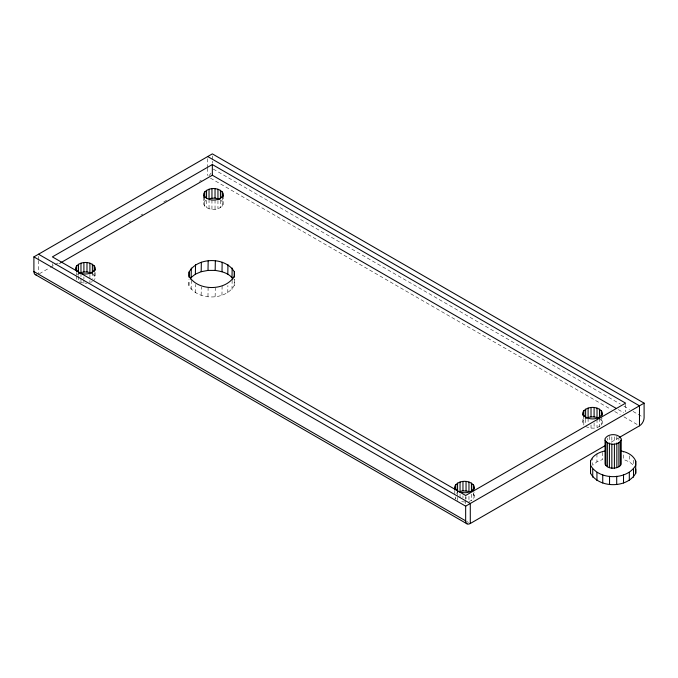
<?xml version="1.0" encoding="UTF-8"?>
<svg xmlns="http://www.w3.org/2000/svg" width="678" height="678" viewBox="0 0 678 678"><rect width="100%" height="100%" fill="white"/><g stroke="black" fill="none" stroke-linecap="round" stroke-linejoin="round"><path stroke-width="0.51" stroke-dasharray="3.39 2.54" d="M234.317 279.251L234.207 285.548C225.681 300.744 197.442 300.795 188.925 285.565L188.933 281.429M234.207 285.548L234.249 279.311M188.925 285.565L188.967 279.336M191.145 289.506L191.306 280.073M195.349 292.854L195.493 284.463M201.146 295.277L201.29 286.896M207.968 296.557L208.121 287.125M215.138 296.557L215.273 288.167M221.952 295.269L222.113 285.836M227.757 292.837L227.884 285.497M231.986 289.481L232.147 280.048M203.79 202.756L205.942 200.112M203.79 197.264L203.79 204.536C207.443 211.053 219.545 211.044 223.198 204.536L223.198 196.23M468.964 501.474L471.456 500.432L474.21 497.313L474.21 492.118M582.851 421.606L583.809 419.919M585.606 426.504C590.809 429.064 599.208 429.106 602.259 423.386L602.259 418.19M77.292 274.522L78.495 273.565M602.742 452.421L602.742 459.43L596.945 461.862L592.733 465.201L592.733 458.201M456.362 493.372L457.565 492.414M39.434 273.709L49.494 267.903M50.409 267.369L54.071 265.259M54.986 264.734L59.554 262.089M129.066 221.96L130.896 220.909M140.956 215.096L142.778 214.045M163.813 201.9L166.559 200.315M199.485 181.306L201.315 180.246M58.791 263.869L60.613 262.818M611.124 442.2L618.446 437.971M90.733 282.277L92.386 281.582M79.326 281.929L83.903 283.175L86.979 283.175M465.023 502.025L460.048 501.474M633.515 460.201L633.515 465.201L629.311 461.862L623.514 459.43L623.514 451.421M213.256 169.076L620.268 404.063M623.93 406.181L629.43 409.359M633.099 411.47L642.269 416.767M618.277 409.588L623.777 412.758M210.468 178.144L611.056 409.427M614.726 411.538L620.226 414.716M623.896 416.834L638.557 425.301M466.617 521.399L468.456 522.45M599.496 418.487L602.259 421.606M220.435 199.637L223.198 202.756M92.386 273.565L95.149 276.683M473.261 493.847L474.21 495.533M629.311 455.853L629.311 461.862M625.608 404.113L625.608 411.877M618.904 438.191L618.904 440.285M616.836 436.285L616.836 442.548M614.404 436.869L614.404 442.09M611.853 436.869L611.853 442.09M609.412 436.285L609.412 442.548M607.352 438.191L607.352 440.285M601.31 416.767L601.31 425.072M599.505 418.199L599.505 426.504M597.021 419.241L597.021 427.547M596.945 453.853L596.945 461.862M594.097 422.903L594.097 428.098M591.021 424.979L591.021 428.098M588.097 418.207L588.097 423.394M585.606 419.241L585.606 424.428M583.809 415.724L583.809 425.072L582.851 423.386L582.851 417.453M473.261 492.77L473.261 499M471.456 494.203L471.456 500.432M468.964 496.288L468.964 500.44M466.049 496.838L466.049 498.915M465.659 496.457L465.659 499.372M465.659 500.339L465.659 504.22M462.964 495.796L462.964 497.872M460.048 494.211L460.048 498.364M457.557 492.135L457.557 496.279M457.557 497.321L457.557 500.432M455.76 496.923L455.76 499L454.802 497.313L454.802 495.533M454.802 490.347L454.802 495.237M222.24 196.874L222.24 206.222M220.435 200.383L220.435 207.654M217.952 200.391L217.952 208.697M215.036 199.908L215.036 209.248M212.341 155.965L212.341 160.161M212.341 161.211L212.341 163.305M211.951 199.908L211.951 209.248M209.036 199.357L209.036 208.697M207.714 158.644L207.714 167.076M207.714 168.127L207.714 175.5M206.544 200.391L206.544 207.654M204.739 196.874L204.739 206.222M95.149 272.531L95.149 278.463M94.191 272.887L94.191 280.15M92.386 272.242L92.386 278.472M89.903 274.319L89.903 279.514M89.903 280.548L89.903 282.624M83.903 276.946L83.903 279.022M83.903 280.065L83.903 283.175M80.979 273.285L80.979 277.438M80.979 278.472L80.979 282.624M78.495 272.242L78.495 275.353M78.495 276.395L78.495 280.548M76.69 272.887L76.69 274.997M76.69 275.997L76.69 280.15M52.392 263.683L52.392 265.623M38.519 256.326L38.519 259.488M38.519 260.538L38.519 274.234M210.985 173.102A6.534 3.771 -60 0 1 208.909 175.678"/><path stroke-width="1.02" d="M189.094 271.997L189.086 276.132C197.603 291.362 225.842 291.311 234.368 276.107L234.376 271.971C225.859 256.742 197.612 256.793 189.094 271.997L189.001 277.234M635.727 469.134L635.727 473.269C627.226 488.457 599.021 488.457 590.53 473.269L590.53 469.134M604.683 451.056C598.886 452.226 592.792 455.336 590.53 461.125L590.53 465.261C599.021 480.448 627.226 480.448 635.727 465.261L635.727 461.125C633.311 455.023 626.743 451.904 620.599 450.878M190.264 279.065L191.154 277.488L191.323 268.056M191.154 277.488L195.374 274.141L195.535 264.7M195.374 274.141L201.188 271.7L201.349 262.267M201.188 271.7L208.002 270.42L208.171 260.979M232.885 279.039C229.274 273.098 221.613 271.386 215.172 270.412L215.341 260.979M222.003 271.692L222.155 262.259M227.8 274.115L227.952 264.683M232.003 277.463L232.164 268.03M234.283 277.209L234.376 271.971M605.056 440.175C608.09 445.607 618.167 445.607 621.201 440.175M620.412 465.608L621.201 464.201L621.201 438.708C618.167 433.276 608.09 433.276 605.056 438.708L605.056 464.201C607.954 469.362 616.294 469.252 620.412 465.608L620.412 441.581M95.149 270.454L95.149 267.344C91.488 260.827 79.394 260.818 75.741 267.344L75.741 270.454M95.149 269.124C91.488 275.632 79.394 275.641 75.741 269.124M223.198 196.527L223.198 193.416C219.545 186.899 207.443 186.891 203.79 193.416L203.79 197.264M223.198 195.188C219.545 201.705 207.443 201.713 203.79 195.188M474.21 489.304L474.21 486.194C470.557 479.677 458.464 479.677 454.802 486.194L454.802 489.304M474.21 487.974C471.363 493.431 463.447 493.635 458.387 491.44M602.259 415.377L602.259 412.266C598.606 405.749 586.512 405.749 582.851 412.266L582.851 415.377M602.259 414.038C598.606 420.563 586.504 420.563 582.851 414.038M36.214 274.853A6.534 3.771 -60 0 1 33.9 271.564L33.9 256.886L212.341 153.872L644.1 403.147L644.1 417.826A6.534 3.771 -60 0 1 639.481 425.826L619.353 437.446M212.341 164.542L52.392 256.886L465.659 495.491L625.608 403.147L212.341 164.542L212.341 175.221L616.446 408.529M60.613 262.818L212.341 175.221M33.9 256.886L465.659 506.161L644.1 403.147M33.9 271.564L465.659 520.84A6.534 3.771 -60 0 0 470.286 523.509L604.725 445.895M586.445 418.14C590.241 416.402 594.869 416.402 598.674 418.14M79.326 273.217C83.131 271.488 87.759 271.48 91.555 273.217M219.613 199.29L215.036 198.044L209.036 198.595L209.036 189.247M468.964 482.033L468.964 491.372L462.964 490.821L460.048 491.372L460.048 482.033M208.002 270.42L215.172 270.412M207.714 156.533L639.481 405.817L639.481 425.826M38.519 254.216L470.286 503.491L470.286 523.509M35.256 274.556L467.015 523.84M454.802 487.974L457.557 491.092M635.727 461.125L635.727 473.269M633.515 469.193L633.515 477.202M629.311 472.532L629.311 480.541M623.514 474.964L623.514 482.973M618.904 442.776L618.904 466.795M616.836 443.641L616.836 467.667M616.709 476.244L616.709 484.253M614.404 444.098L614.404 468.125M611.853 444.098L611.853 468.125M609.547 476.244L609.547 484.253M609.412 443.641L609.412 467.667M607.352 442.776L607.352 466.795M605.844 441.581L605.844 465.608M602.742 474.964L602.742 482.973M601.31 410.58L601.31 415.767M599.496 409.148L599.496 418.487M597.021 408.097L597.021 417.445M596.945 472.532L596.945 480.541M594.097 407.554L594.097 416.894M592.733 469.193L592.733 477.202M591.021 407.554L591.021 416.894M590.53 461.125L590.53 473.269M588.097 408.097L588.097 417.445M585.614 409.148L585.614 418.487M583.809 410.58L583.809 416.809M473.261 484.507L473.261 490.736M471.447 483.075L471.447 491.38M466.049 481.482L466.049 490.821M465.659 506.161L465.659 520.84M462.964 481.482L462.964 490.821M457.565 483.075L457.565 491.38M455.76 484.507L455.76 489.694M222.24 191.73L222.24 197.951M220.435 190.298L220.435 198.595M217.952 189.247L217.952 198.595M215.036 188.704L215.036 198.044M211.951 188.704L211.951 198.044M206.544 190.289L206.544 198.595M204.739 191.73L204.739 197.951M94.191 265.657L94.191 271.886M92.386 264.225L92.386 272.522M89.903 263.183L89.903 272.522M86.979 262.632L86.979 271.971M83.903 262.632L83.903 271.971M80.979 263.183L80.979 272.522M78.495 264.217L78.495 272.522M76.69 265.657L76.69 271.886"/></g></svg>
